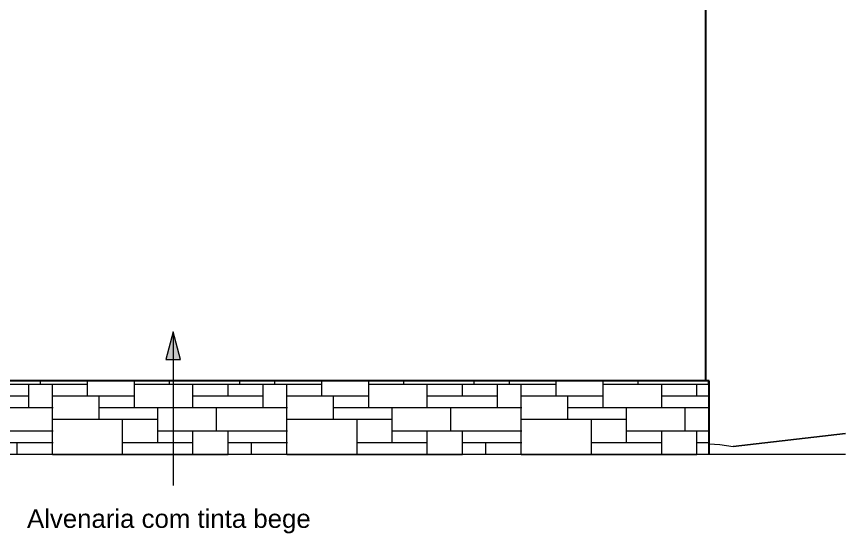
# Model space of a CAD drawing. Header units: millimetres. Extents: x -50912 to 58751, y -45352 to 5553.
# Drawn here: x 21095 to 25586, y -428 to 2374 of the extents above; entities that cross this region are included whole.
import ezdxf

# ---------------------------------------------------------------- set-up
doc = ezdxf.new("R2010")
doc.units = ezdxf.units.MM
for name, color, linetype, lineweight in [('A-DETL-THIN', 151, 'Continuous', 9), ('A-WALL', 113, 'Continuous', 25), ('A-WALL-PATT', 111, 'Continuous', 25), ('C-TOPO', 7, 'Continuous', 9), ('G-ANNO-TEXT', 231, 'Continuous', 9)]:
    doc.layers.add(name, color=color, linetype=linetype, lineweight=lineweight)
doc.styles.add('Arial_1', font='arial.ttf', dxfattribs={"height": 100})

msp = doc.modelspace()

# ---------------------------------------------------------------- hatches: boundary and pattern name
at = {"layer": 'A-WALL-PATT', "lineweight": 9}
h = msp.add_hatch(dxfattribs=at)
h.set_pattern_fill('FP_10', color=256, style=0, pattern_type=2)
h.set_pattern_definition([(0, (25097.6, 0), (0, 1270), [952.5, -317.5]), (0, (25097.6, 63.5), (0, 1270), [0, -381, 381, -190.5, -317.5]), (0, (25097.6, 63.5), (0, 1270), [-952.5, 317.5, 0]), (0, (25097.6, 127), (0, 1270), [0, -571.5, 698.5, 0]), (0, (25097.6, 190.5), (0, 1270), [571.5, -698.5]), (0, (25097.6, 254), (0, 1270), [0, -254, 1016, 0]), (0, (25097.6, 317.5), (0, 1270), [444.5, -317.5, 381, -127]), (0, (25542.1, 381), (0, 1270), [1016, -254]), (0, (25034.1, 444.5), (0, 1270), [698.5, -571.5]), (0, (24843.6, 508), (0, 1270), [571.5, -698.5]), (0, (25097.6, 571.5), (0, 1270), [1016, -254]), (0, (25097.6, 635), (0, 1270), [0, -508, 317.5, -190.5, -254]), (0, (25097.6, 635), (0, 1270), [-1016, 254, 0]), (0, (25732.6, 698.5), (0, 1270), [762, -508]), (0, (25224.6, 762), (0, 1270), [508, -254, 190.5, -317.5]), (0, (25478.6, 825.5), (0, 1270), [508, -190.5, 317.5, -254]), (0, (25986.6, 889), (0, 1270), [762, -508]), (0, (25478.6, 952.5), (0, 1270), [508, -762]), (0, (25732.6, 1016), (0, 1270), [571.5, -698.5]), (0, (25732.6, 1079.5), (0, 1270), [0, -381, 889, 0]), (0, (25351.6, 1143), (0, 1270), [381, -889]), (0, (25732.6, 1206.5), (0, 1270), [889, -381]), (90, (25097.6, 508), (-1270, 8e-14), [190.5, -508, 444.5, -127]), (90, (25224.6, 571.5), (-1270, 8e-14), [317.5, -190.5, 127, -635]), (90, (25288.1, 317.5), (-1270, 8e-14), [127, -1143]), (90, (25351.6, 190.5), (-1270, 8e-14), [127, -762, 190.5, -190.5]), (90, (25415.1, 444.5), (-1270, 8e-14), [127, -1143]), (90, (25478.6, 0), (-1270, 8e-14), [190.5, -571.5, 317.5, -190.5]), (90, (25542.1, 254), (-1270, 8e-14), [190.5, -1079.5]), (90, (25605.6, 571.5), (-1270, 8e-14), [190.5, -63.5, 127, -889]), (90, (25669.1, 63.5), (-1270, 8e-14), [190.5, -1079.5]), (90, (25732.6, 381), (-1270, 8e-14), [190.5, -63.5, 190.5, -127, -698.5]), (90, (25732.6, 381), (-1270, 8e-14), [-571.5, 317.5, -381]), (90, (25859.6, 381), (-1270, 8e-14), [0, -889, 127, -127, -127]), (90, (25859.6, 381), (-1270, 8e-14), [-1143, 127, 0]), (90, (25923.1, 571.5), (-1270, 8e-14), [127, -1143]), (90, (25986.6, 127), (-1270, 8e-14), [127, -444.5, 317.5, -381]), (90, (26050.1, 317.5), (-1270, 8e-14), [63.5, -825.5, 190.5, -190.5]), (90, (26113.6, 381), (-1270, 8e-14), [317.5, -317.5, 190.5, -444.5]), (90, (26177.1, 698.5), (-1270, 8e-14), [190.5, -317.5, 127, -635]), (90, (26240.6, 254), (-1270, 8e-14), [127, -1143]), (90, (26304.1, 381), (-1270, 8e-14), [127, -381, 190.5, -571.5])])
h.paths.add_polyline_path([(18827.369, 0), (24847.369, 0), (24847.369, 400), (18827.369, 400), (18827.369, 9.482)])
at = {"layer": 'G-ANNO-TEXT'}
msp.add_hatch(color=7, dxfattribs=at).paths.add_polyline_path([(21943.323, 664.394), (21903.13, 514.394), (21983.515, 514.394)])

# ---------------------------------------------------------------- linework, layer by layer
at = {"layer": 'A-DETL-THIN'}
msp.add_line((25586.018, 0), (18807.369, 0), dxfattribs=at)
at = {"layer": 'A-WALL'}
for p, q in [((24827.369, 4502.515), (24827.369, 400)), ((24847.369, 400), (18807.369, 400)), ((24847.369, 0), (24847.369, 400))]:
    msp.add_line(p, q, dxfattribs=at)
at = {"layer": 'C-TOPO', "color": 55}
for p, q in [((25586.018, 113.713), (24978.238, 44.112)), ((24978.238, 44.112), (25586.018, 113.713)), ((24847.369, 58.206), (24906.303, 54.454)), ((24847.369, 58.206), (24906.303, 54.454)), ((24906.303, 54.454), (24978.238, 44.112)), ((24906.303, 54.454), (24978.238, 44.112))]:
    msp.add_line(p, q, dxfattribs=at)
at = {"layer": 'G-ANNO-TEXT', "color": 7}
for p, q in [((21943.323, 664.394), (21903.13, 514.394)), ((21983.515, 514.394), (21943.323, 664.394)), ((21943.323, 664.394), (21943.323, -167.278)), ((21903.13, 514.394), (21983.515, 514.394))]:
    msp.add_line(p, q, dxfattribs=at)

# ---------------------------------------------------------------- texts
at = {"layer": 'G-ANNO-TEXT', "color": 7, "insert": (21151.073, -297.862), "char_height": 100, "width": 1916.03312, "attachment_point": 1, "style": 'Arial_1'}
msp.add_mtext('Alvenaria com tinta bege', dxfattribs=at)

doc.saveas('drawing.dxf')
